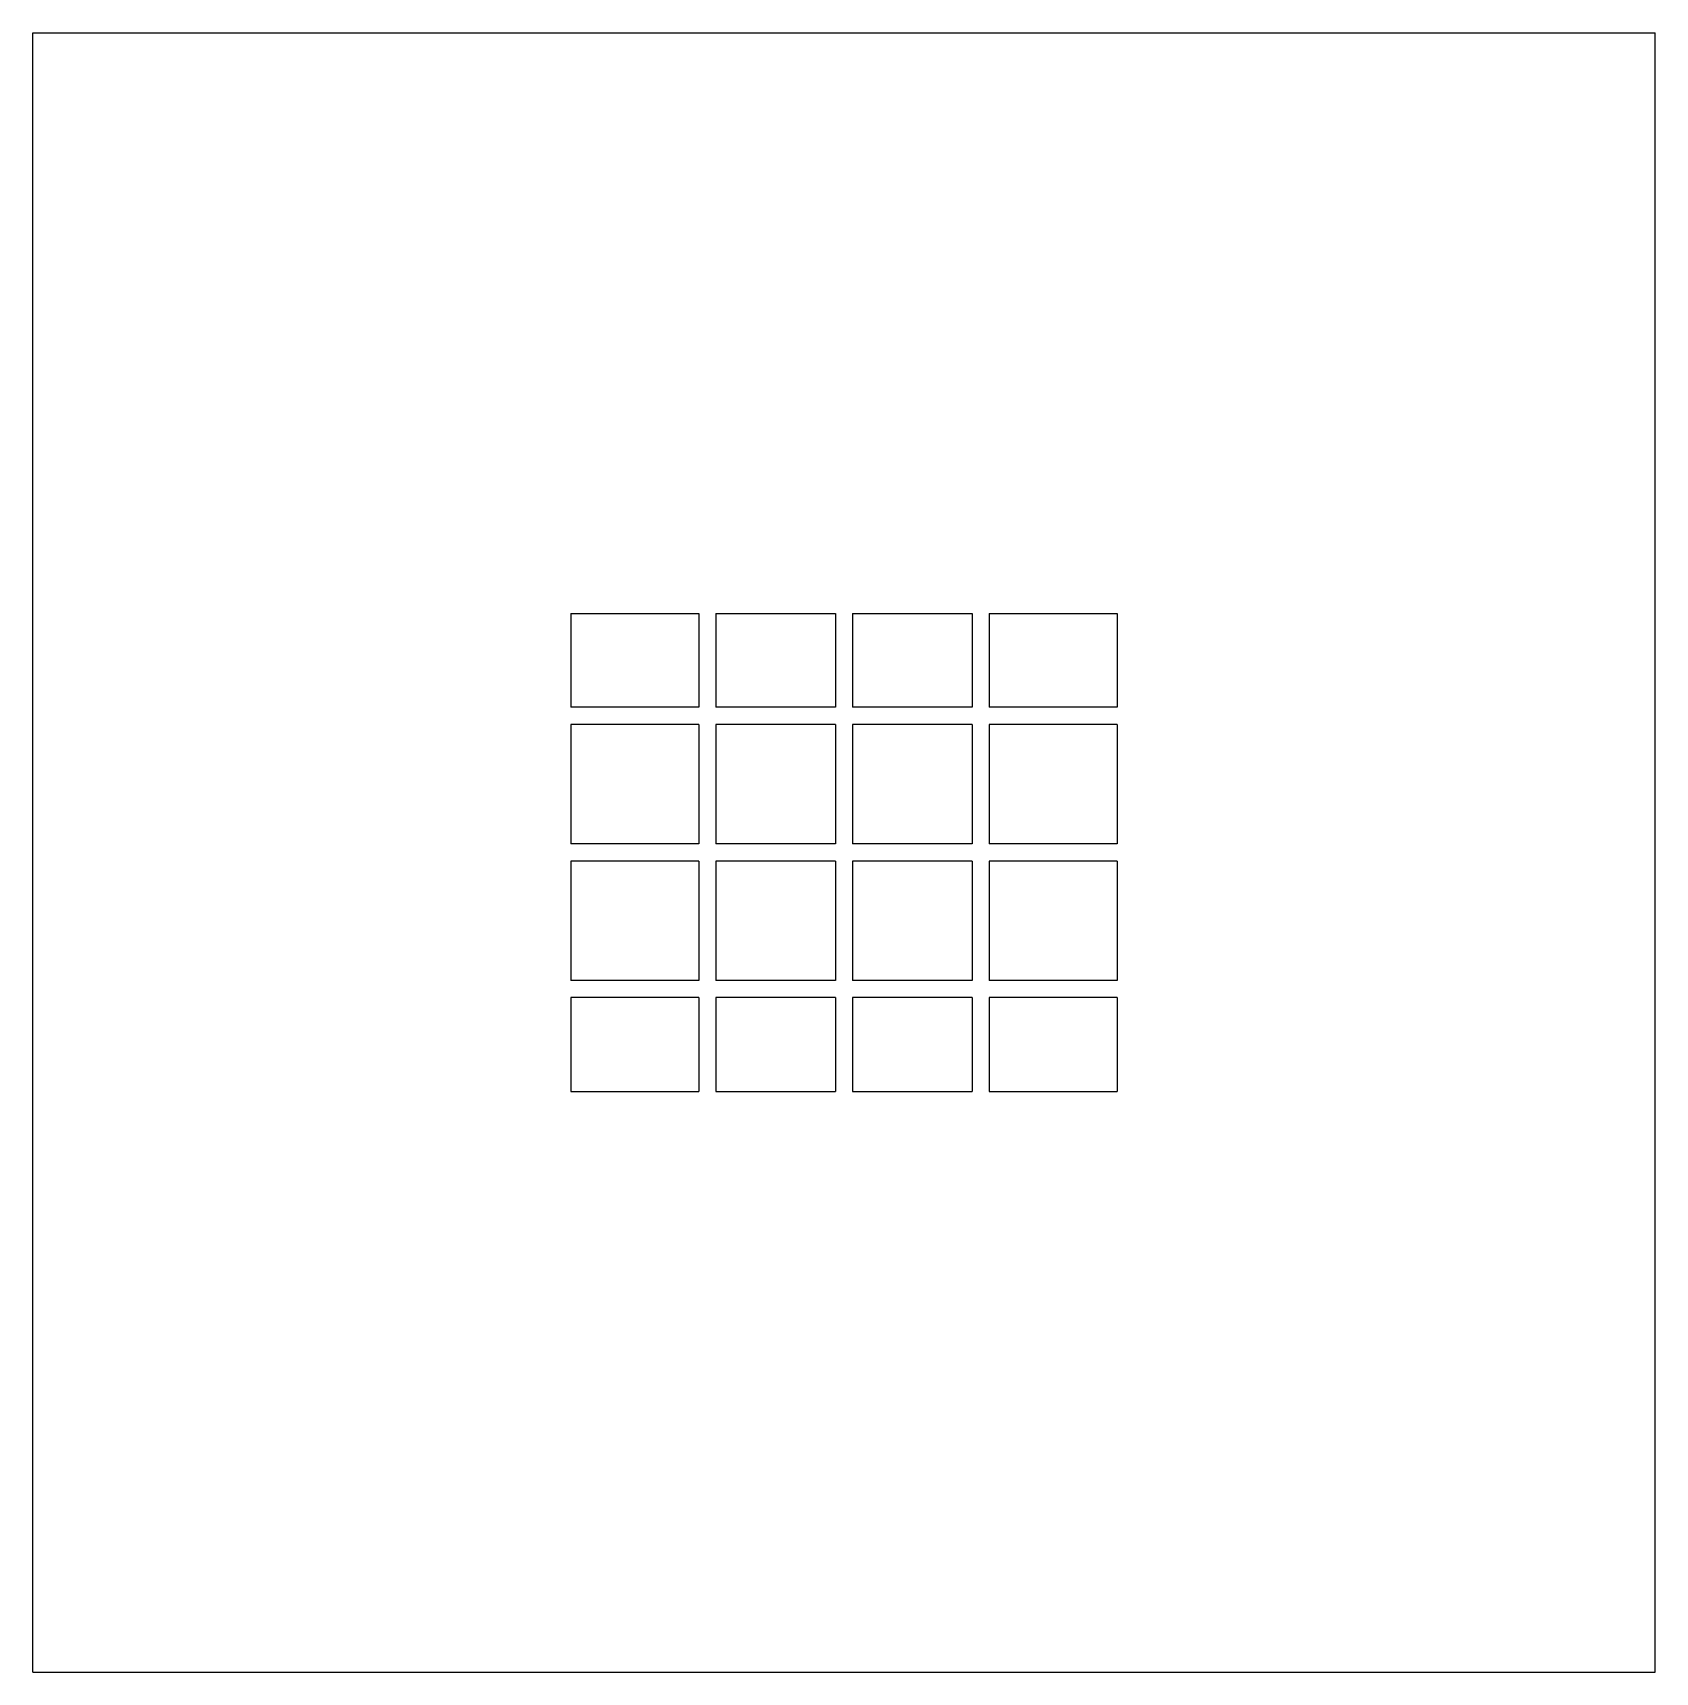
# Model space of a CAD drawing. Extents: x -1388 to -785, y -882 to -273.
import ezdxf

# ---------------------------------------------------------------- set-up
doc = ezdxf.new("R2010")
doc.units = 0
doc.header["$MEASUREMENT"] = 0
doc.layers.add('MODELSKETCH_VISIBLE', color=7, linetype='CONTINUOUS')

msp = doc.modelspace()

# ---------------------------------------------------------------- linework, layer by layer
at = {"layer": 'MODELSKETCH_VISIBLE'}
for p, q in [((-1388.19, -882.25), (-1388.19, -272.65)), ((-1388.19, -272.65), (-784.94, -272.65)), ((-784.94, -882.25), (-784.94, -272.65)), ((-1188.17, -488.55), (-1140.54, -488.55)), ((-1188.17, -488.55), (-1188.17, -523.47)), ((-1140.54, -488.55), (-1140.54, -523.47)), ((-1134.19, -488.55), (-1089.74, -488.55)), ((-1134.19, -488.55), (-1134.19, -523.47)), ((-1089.74, -488.55), (-1089.74, -523.47)), ((-1083.39, -488.55), (-1038.94, -488.55)), ((-1083.39, -488.55), (-1083.39, -523.47)), ((-1038.94, -488.55), (-1038.94, -523.47)), ((-1032.59, -488.55), (-984.97, -488.55)), ((-1032.59, -488.55), (-1032.59, -523.47)), ((-984.97, -488.55), (-984.97, -523.47)), ((-1140.54, -523.47), (-1188.17, -523.47)), ((-1089.74, -523.47), (-1134.19, -523.47)), ((-1038.94, -523.47), (-1083.39, -523.47)), ((-984.97, -523.47), (-1032.59, -523.47)), ((-1188.17, -529.82), (-1188.17, -574.27)), ((-1140.54, -529.82), (-1188.17, -529.82)), ((-1140.54, -529.82), (-1140.54, -574.27)), ((-1134.19, -529.82), (-1134.19, -574.27)), ((-1089.74, -529.82), (-1134.19, -529.82)), ((-1089.74, -529.82), (-1089.74, -574.27)), ((-1038.94, -529.82), (-1083.39, -529.82)), ((-1083.39, -529.82), (-1083.39, -574.27)), ((-1038.94, -529.82), (-1038.94, -574.27)), ((-1032.59, -529.82), (-1032.59, -574.27)), ((-984.97, -529.82), (-1032.59, -529.82)), ((-984.97, -529.82), (-984.97, -574.27)), ((-1140.54, -574.27), (-1188.17, -574.27)), ((-1089.74, -574.27), (-1134.19, -574.27)), ((-1038.94, -574.27), (-1083.39, -574.27)), ((-984.97, -574.27), (-1032.59, -574.27)), ((-1188.17, -580.62), (-1188.17, -625.07)), ((-1140.54, -580.62), (-1188.17, -580.62)), ((-1140.54, -580.62), (-1140.54, -625.07)), ((-1134.19, -580.62), (-1134.19, -625.07)), ((-1089.74, -580.62), (-1134.19, -580.62)), ((-1089.74, -580.62), (-1089.74, -625.07)), ((-1083.39, -580.62), (-1083.39, -625.07)), ((-1038.94, -580.62), (-1083.39, -580.62)), ((-1038.94, -580.62), (-1038.94, -625.07)), ((-984.97, -580.62), (-1032.59, -580.62)), ((-1032.59, -580.62), (-1032.59, -625.07)), ((-984.97, -580.62), (-984.97, -625.07)), ((-1140.54, -625.07), (-1188.17, -625.07)), ((-1089.74, -625.07), (-1134.19, -625.07)), ((-1038.94, -625.07), (-1083.39, -625.07)), ((-984.97, -625.07), (-1032.59, -625.07)), ((-1188.17, -631.42), (-1188.17, -666.35)), ((-1140.54, -631.42), (-1188.17, -631.42)), ((-1140.54, -631.42), (-1140.54, -666.35)), ((-1089.74, -631.42), (-1134.19, -631.42)), ((-1134.19, -631.42), (-1134.19, -666.35)), ((-1089.74, -631.42), (-1089.74, -666.35)), ((-1038.94, -631.42), (-1083.39, -631.42)), ((-1083.39, -631.42), (-1083.39, -666.35)), ((-1038.94, -631.42), (-1038.94, -666.35)), ((-984.97, -631.42), (-1032.59, -631.42)), ((-1032.59, -631.42), (-1032.59, -666.35)), ((-984.97, -631.42), (-984.97, -666.35)), ((-1188.17, -666.35), (-1140.54, -666.35)), ((-1134.19, -666.35), (-1089.74, -666.35)), ((-1083.39, -666.35), (-1038.94, -666.35)), ((-1032.59, -666.35), (-984.97, -666.35)), ((-1388.19, -882.25), (-784.94, -882.25))]:
    msp.add_line(p, q, dxfattribs=at)

doc.saveas('drawing.dxf')
